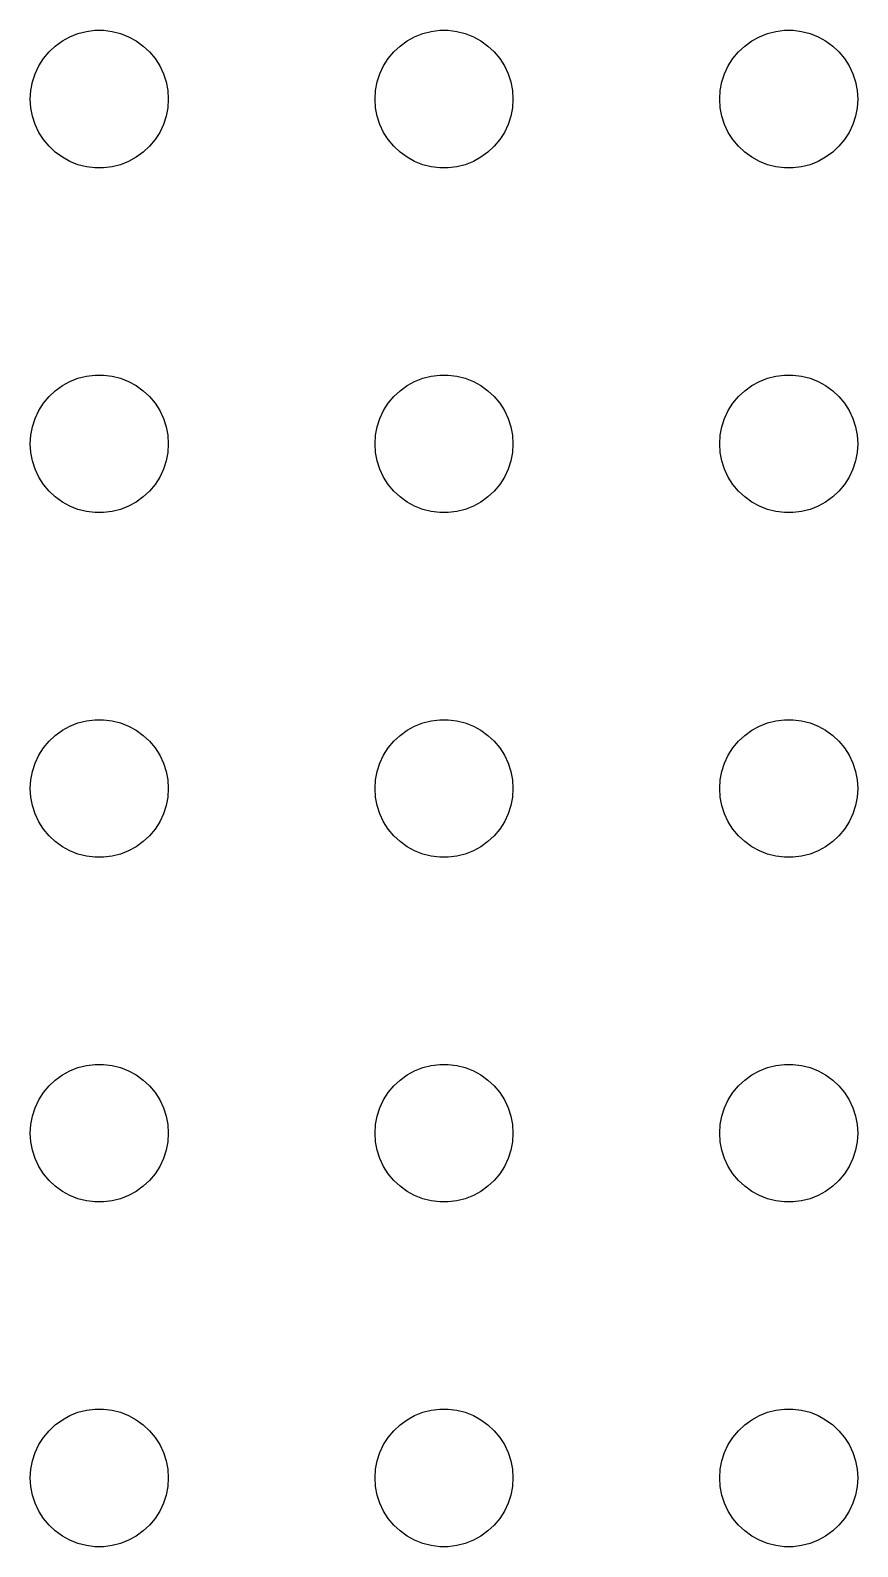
# Model space of a CAD drawing. Header units: metres. Extents: x -150 to 150, y -149 to 149.
# Drawn here: x -99 to -81, y 36 to 69 of the extents above; entities that cross this region are included whole.
import ezdxf

# ---------------------------------------------------------------- set-up
doc = ezdxf.new("R2010")
doc.units = ezdxf.units.M

msp = doc.modelspace()

# ---------------------------------------------------------------- linework, layer by layer
for p, q in [((-97.9635, 68.9266), (-97.7811, 68.9734)), ((-97.7811, 68.9734), (-97.5942, 68.997)), ((-97.5942, 68.997), (-97.4058, 68.997)), ((-97.4058, 68.997), (-97.2189, 68.9734)), ((-97.2189, 68.9734), (-97.0365, 68.9266)), ((-90.4635, 68.9266), (-90.2811, 68.9734)), ((-90.2811, 68.9734), (-90.0942, 68.997)), ((-90.0942, 68.997), (-89.9058, 68.997)), ((-89.9058, 68.997), (-89.7189, 68.9734)), ((-89.7189, 68.9734), (-89.5365, 68.9266)), ((-82.9635, 68.9266), (-82.7811, 68.9734)), ((-82.7811, 68.9734), (-82.5942, 68.997)), ((-82.5942, 68.997), (-82.4058, 68.997)), ((-82.4058, 68.997), (-82.2189, 68.9734)), ((-82.2189, 68.9734), (-82.0365, 68.9266)), ((-98.5934, 68.5268), (-98.4561, 68.6558)), ((-98.4561, 68.6558), (-98.3037, 68.7665)), ((-98.3037, 68.7665), (-98.1387, 68.8572)), ((-98.1387, 68.8572), (-97.9635, 68.9266)), ((-97.0365, 68.9266), (-96.8613, 68.8572)), ((-96.8613, 68.8572), (-96.6963, 68.7665)), ((-96.6963, 68.7665), (-96.5439, 68.6558)), ((-96.5439, 68.6558), (-96.4065, 68.5268)), ((-91.0934, 68.5268), (-90.9561, 68.6558)), ((-90.9561, 68.6558), (-90.8037, 68.7665)), ((-90.8037, 68.7665), (-90.6387, 68.8572)), ((-90.6387, 68.8572), (-90.4635, 68.9266)), ((-89.5365, 68.9266), (-89.3613, 68.8572)), ((-89.3613, 68.8572), (-89.1963, 68.7665)), ((-89.1963, 68.7665), (-89.0439, 68.6558)), ((-89.0439, 68.6558), (-88.9065, 68.5268)), ((-83.5934, 68.5268), (-83.4561, 68.6558)), ((-83.4561, 68.6558), (-83.3037, 68.7665)), ((-83.3037, 68.7665), (-83.1387, 68.8572)), ((-83.1387, 68.8572), (-82.9635, 68.9266)), ((-82.0365, 68.9266), (-81.8613, 68.8572)), ((-81.8613, 68.8572), (-81.6963, 68.7665)), ((-81.6963, 68.7665), (-81.5439, 68.6558)), ((-81.5439, 68.6558), (-81.4065, 68.5268)), ((-98.8145, 68.2226), (-98.7135, 68.3817)), ((-98.7135, 68.3817), (-98.5934, 68.5268)), ((-96.4065, 68.5268), (-96.2865, 68.3817)), ((-96.2865, 68.3817), (-96.1855, 68.2226)), ((-91.3145, 68.2226), (-91.2135, 68.3817)), ((-91.2135, 68.3817), (-91.0934, 68.5268)), ((-88.9065, 68.5268), (-88.7865, 68.3817)), ((-88.7865, 68.3817), (-88.6855, 68.2226)), ((-83.8145, 68.2226), (-83.7135, 68.3817)), ((-83.7135, 68.3817), (-83.5934, 68.5268)), ((-81.4065, 68.5268), (-81.2865, 68.3817)), ((-81.2865, 68.3817), (-81.1855, 68.2226)), ((-98.9529, 67.873), (-98.8947, 68.0522)), ((-98.8947, 68.0522), (-98.8145, 68.2226)), ((-96.1855, 68.2226), (-96.1053, 68.0522)), ((-96.1053, 68.0522), (-96.0471, 67.873)), ((-91.4529, 67.873), (-91.3947, 68.0522)), ((-91.3947, 68.0522), (-91.3145, 68.2226)), ((-88.6855, 68.2226), (-88.6053, 68.0522)), ((-88.6053, 68.0522), (-88.5471, 67.873)), ((-83.9529, 67.873), (-83.8947, 68.0522)), ((-83.8947, 68.0522), (-83.8145, 68.2226)), ((-81.1855, 68.2226), (-81.1053, 68.0522)), ((-81.1053, 68.0522), (-81.0471, 67.873)), ((-99, 67.5), (-98.9882, 67.688)), ((-98.9882, 67.688), (-98.9529, 67.873)), ((-96.0471, 67.873), (-96.0118, 67.688)), ((-96.0118, 67.688), (-96, 67.5)), ((-91.5, 67.5), (-91.4882, 67.688)), ((-91.4882, 67.688), (-91.4529, 67.873)), ((-88.5471, 67.873), (-88.5118, 67.688)), ((-88.5118, 67.688), (-88.5, 67.5)), ((-84, 67.5), (-83.9882, 67.688)), ((-83.9882, 67.688), (-83.9529, 67.873)), ((-81.0471, 67.873), (-81.0118, 67.688)), ((-81.0118, 67.688), (-81, 67.5)), ((-98.9882, 67.312), (-99, 67.5)), ((-98.9529, 67.127), (-98.9882, 67.312)), ((-96.0118, 67.312), (-96.0471, 67.127)), ((-96, 67.5), (-96.0118, 67.312)), ((-91.4882, 67.312), (-91.5, 67.5)), ((-91.4529, 67.127), (-91.4882, 67.312)), ((-88.5118, 67.312), (-88.5471, 67.127)), ((-88.5, 67.5), (-88.5118, 67.312)), ((-83.9882, 67.312), (-84, 67.5)), ((-83.9529, 67.127), (-83.9882, 67.312)), ((-81.0118, 67.312), (-81.0471, 67.127)), ((-81, 67.5), (-81.0118, 67.312)), ((-98.8947, 66.9478), (-98.9529, 67.127)), ((-96.0471, 67.127), (-96.1053, 66.9478)), ((-91.3947, 66.9478), (-91.4529, 67.127)), ((-88.5471, 67.127), (-88.6053, 66.9478)), ((-83.8947, 66.9478), (-83.9529, 67.127)), ((-81.0471, 67.127), (-81.1053, 66.9478)), ((-98.8145, 66.7774), (-98.8947, 66.9478)), ((-98.7135, 66.6183), (-98.8145, 66.7774)), ((-96.1855, 66.7774), (-96.2865, 66.6183)), ((-96.1053, 66.9478), (-96.1855, 66.7774)), ((-91.3145, 66.7774), (-91.3947, 66.9478)), ((-91.2135, 66.6183), (-91.3145, 66.7774)), ((-88.6855, 66.7774), (-88.7865, 66.6183)), ((-88.6053, 66.9478), (-88.6855, 66.7774)), ((-83.8145, 66.7774), (-83.8947, 66.9478)), ((-83.7135, 66.6183), (-83.8145, 66.7774)), ((-81.1855, 66.7774), (-81.2865, 66.6183)), ((-81.1053, 66.9478), (-81.1855, 66.7774)), ((-98.5934, 66.4732), (-98.7135, 66.6183)), ((-98.4561, 66.3442), (-98.5934, 66.4732)), ((-98.3037, 66.2335), (-98.4561, 66.3442)), ((-96.5439, 66.3442), (-96.6963, 66.2335)), ((-96.4065, 66.4732), (-96.5439, 66.3442)), ((-96.2865, 66.6183), (-96.4065, 66.4732)), ((-91.0934, 66.4732), (-91.2135, 66.6183)), ((-90.9561, 66.3442), (-91.0934, 66.4732)), ((-90.8037, 66.2335), (-90.9561, 66.3442)), ((-89.0439, 66.3442), (-89.1963, 66.2335)), ((-88.9065, 66.4732), (-89.0439, 66.3442)), ((-88.7865, 66.6183), (-88.9065, 66.4732)), ((-83.5934, 66.4732), (-83.7135, 66.6183)), ((-83.4561, 66.3442), (-83.5934, 66.4732)), ((-83.3037, 66.2335), (-83.4561, 66.3442)), ((-81.5439, 66.3442), (-81.6963, 66.2335)), ((-81.4065, 66.4732), (-81.5439, 66.3442)), ((-81.2865, 66.6183), (-81.4065, 66.4732)), ((-98.1387, 66.1428), (-98.3037, 66.2335)), ((-97.9635, 66.0734), (-98.1387, 66.1428)), ((-97.7811, 66.0266), (-97.9635, 66.0734)), ((-97.5942, 66.003), (-97.7811, 66.0266)), ((-97.4058, 66.003), (-97.5942, 66.003)), ((-97.2189, 66.0266), (-97.4058, 66.003)), ((-97.0365, 66.0734), (-97.2189, 66.0266)), ((-96.8613, 66.1428), (-97.0365, 66.0734)), ((-96.6963, 66.2335), (-96.8613, 66.1428)), ((-90.6387, 66.1428), (-90.8037, 66.2335)), ((-90.4635, 66.0734), (-90.6387, 66.1428)), ((-90.2811, 66.0266), (-90.4635, 66.0734)), ((-90.0942, 66.003), (-90.2811, 66.0266)), ((-89.9058, 66.003), (-90.0942, 66.003)), ((-89.7189, 66.0266), (-89.9058, 66.003)), ((-89.5365, 66.0734), (-89.7189, 66.0266)), ((-89.3613, 66.1428), (-89.5365, 66.0734)), ((-89.1963, 66.2335), (-89.3613, 66.1428)), ((-83.1387, 66.1428), (-83.3037, 66.2335)), ((-82.9635, 66.0734), (-83.1387, 66.1428)), ((-82.7811, 66.0266), (-82.9635, 66.0734)), ((-82.5942, 66.003), (-82.7811, 66.0266)), ((-82.4058, 66.003), (-82.5942, 66.003)), ((-82.2189, 66.0266), (-82.4058, 66.003)), ((-82.0365, 66.0734), (-82.2189, 66.0266)), ((-81.8613, 66.1428), (-82.0365, 66.0734)), ((-81.6963, 66.2335), (-81.8613, 66.1428)), ((-98.1387, 61.3572), (-97.9635, 61.4266)), ((-97.9635, 61.4266), (-97.7811, 61.4734)), ((-97.7811, 61.4734), (-97.5942, 61.497)), ((-97.5942, 61.497), (-97.4058, 61.497)), ((-97.4058, 61.497), (-97.2189, 61.4734)), ((-97.2189, 61.4734), (-97.0365, 61.4266)), ((-97.0365, 61.4266), (-96.8613, 61.3572)), ((-90.6387, 61.3572), (-90.4635, 61.4266)), ((-90.4635, 61.4266), (-90.2811, 61.4734)), ((-90.2811, 61.4734), (-90.0942, 61.497)), ((-90.0942, 61.497), (-89.9058, 61.497)), ((-89.9058, 61.497), (-89.7189, 61.4734)), ((-89.7189, 61.4734), (-89.5365, 61.4266)), ((-89.5365, 61.4266), (-89.3613, 61.3572)), ((-83.1387, 61.3572), (-82.9635, 61.4266)), ((-82.9635, 61.4266), (-82.7811, 61.4734)), ((-82.7811, 61.4734), (-82.5942, 61.497)), ((-82.5942, 61.497), (-82.4058, 61.497)), ((-82.4058, 61.497), (-82.2189, 61.4734)), ((-82.2189, 61.4734), (-82.0365, 61.4266)), ((-82.0365, 61.4266), (-81.8613, 61.3572)), ((-98.5934, 61.0268), (-98.4561, 61.1558)), ((-98.4561, 61.1558), (-98.3037, 61.2665)), ((-98.3037, 61.2665), (-98.1387, 61.3572)), ((-96.8613, 61.3572), (-96.6963, 61.2665)), ((-96.6963, 61.2665), (-96.5439, 61.1558)), ((-96.5439, 61.1558), (-96.4065, 61.0268)), ((-91.0934, 61.0268), (-90.9561, 61.1558)), ((-90.9561, 61.1558), (-90.8037, 61.2665)), ((-90.8037, 61.2665), (-90.6387, 61.3572)), ((-89.3613, 61.3572), (-89.1963, 61.2665)), ((-89.1963, 61.2665), (-89.0439, 61.1558)), ((-89.0439, 61.1558), (-88.9065, 61.0268)), ((-83.5934, 61.0268), (-83.4561, 61.1558)), ((-83.4561, 61.1558), (-83.3037, 61.2665)), ((-83.3037, 61.2665), (-83.1387, 61.3572)), ((-81.8613, 61.3572), (-81.6963, 61.2665)), ((-81.6963, 61.2665), (-81.5439, 61.1558)), ((-81.5439, 61.1558), (-81.4065, 61.0268)), ((-98.8947, 60.5522), (-98.8145, 60.7226)), ((-98.8145, 60.7226), (-98.7135, 60.8817)), ((-98.7135, 60.8817), (-98.5934, 61.0268)), ((-96.4065, 61.0268), (-96.2865, 60.8817)), ((-96.2865, 60.8817), (-96.1855, 60.7226)), ((-96.1855, 60.7226), (-96.1053, 60.5522)), ((-91.3947, 60.5522), (-91.3145, 60.7226)), ((-91.3145, 60.7226), (-91.2135, 60.8817)), ((-91.2135, 60.8817), (-91.0934, 61.0268)), ((-88.9065, 61.0268), (-88.7865, 60.8817)), ((-88.7865, 60.8817), (-88.6855, 60.7226)), ((-88.6855, 60.7226), (-88.6053, 60.5522)), ((-83.8947, 60.5522), (-83.8145, 60.7226)), ((-83.8145, 60.7226), (-83.7135, 60.8817)), ((-83.7135, 60.8817), (-83.5934, 61.0268)), ((-81.4065, 61.0268), (-81.2865, 60.8817)), ((-81.2865, 60.8817), (-81.1855, 60.7226)), ((-81.1855, 60.7226), (-81.1053, 60.5522)), ((-98.9529, 60.373), (-98.8947, 60.5522)), ((-96.1053, 60.5522), (-96.0471, 60.373)), ((-91.4529, 60.373), (-91.3947, 60.5522)), ((-88.6053, 60.5522), (-88.5471, 60.373)), ((-83.9529, 60.373), (-83.8947, 60.5522)), ((-81.1053, 60.5522), (-81.0471, 60.373)), ((-99, 60), (-98.9882, 60.188)), ((-98.9882, 60.188), (-98.9529, 60.373)), ((-96.0471, 60.373), (-96.0118, 60.188)), ((-96.0118, 60.188), (-96, 60)), ((-91.5, 60), (-91.4882, 60.188)), ((-91.4882, 60.188), (-91.4529, 60.373)), ((-88.5471, 60.373), (-88.5118, 60.188)), ((-88.5118, 60.188), (-88.5, 60)), ((-84, 60), (-83.9882, 60.188)), ((-83.9882, 60.188), (-83.9529, 60.373)), ((-81.0471, 60.373), (-81.0118, 60.188)), ((-81.0118, 60.188), (-81, 60)), ((-98.9882, 59.812), (-99, 60)), ((-98.9529, 59.627), (-98.9882, 59.812)), ((-96.0118, 59.812), (-96.0471, 59.627)), ((-96, 60), (-96.0118, 59.812)), ((-91.4882, 59.812), (-91.5, 60)), ((-91.4529, 59.627), (-91.4882, 59.812)), ((-88.5118, 59.812), (-88.5471, 59.627)), ((-88.5, 60), (-88.5118, 59.812)), ((-83.9882, 59.812), (-84, 60)), ((-83.9529, 59.627), (-83.9882, 59.812)), ((-81.0118, 59.812), (-81.0471, 59.627)), ((-81, 60), (-81.0118, 59.812)), ((-98.8947, 59.4478), (-98.9529, 59.627)), ((-98.8145, 59.2774), (-98.8947, 59.4478)), ((-96.1053, 59.4478), (-96.1855, 59.2774)), ((-96.0471, 59.627), (-96.1053, 59.4478)), ((-91.3947, 59.4478), (-91.4529, 59.627)), ((-91.3145, 59.2774), (-91.3947, 59.4478)), ((-88.6053, 59.4478), (-88.6855, 59.2774)), ((-88.5471, 59.627), (-88.6053, 59.4478)), ((-83.8947, 59.4478), (-83.9529, 59.627)), ((-83.8145, 59.2774), (-83.8947, 59.4478)), ((-81.1053, 59.4478), (-81.1855, 59.2774)), ((-81.0471, 59.627), (-81.1053, 59.4478)), ((-98.7135, 59.1183), (-98.8145, 59.2774)), ((-98.5934, 58.9732), (-98.7135, 59.1183)), ((-96.2865, 59.1183), (-96.4065, 58.9732)), ((-96.1855, 59.2774), (-96.2865, 59.1183)), ((-91.2135, 59.1183), (-91.3145, 59.2774)), ((-91.0934, 58.9732), (-91.2135, 59.1183)), ((-88.7865, 59.1183), (-88.9065, 58.9732)), ((-88.6855, 59.2774), (-88.7865, 59.1183)), ((-83.7135, 59.1183), (-83.8145, 59.2774)), ((-83.5934, 58.9732), (-83.7135, 59.1183)), ((-81.2865, 59.1183), (-81.4065, 58.9732)), ((-81.1855, 59.2774), (-81.2865, 59.1183)), ((-98.4561, 58.8442), (-98.5934, 58.9732)), ((-98.3037, 58.7335), (-98.4561, 58.8442)), ((-98.1387, 58.6428), (-98.3037, 58.7335)), ((-96.6963, 58.7335), (-96.8613, 58.6428)), ((-96.5439, 58.8442), (-96.6963, 58.7335)), ((-96.4065, 58.9732), (-96.5439, 58.8442)), ((-90.9561, 58.8442), (-91.0934, 58.9732)), ((-90.8037, 58.7335), (-90.9561, 58.8442)), ((-90.6387, 58.6428), (-90.8037, 58.7335)), ((-89.1963, 58.7335), (-89.3613, 58.6428)), ((-89.0439, 58.8442), (-89.1963, 58.7335)), ((-88.9065, 58.9732), (-89.0439, 58.8442)), ((-83.4561, 58.8442), (-83.5934, 58.9732)), ((-83.3037, 58.7335), (-83.4561, 58.8442)), ((-83.1387, 58.6428), (-83.3037, 58.7335)), ((-81.6963, 58.7335), (-81.8613, 58.6428)), ((-81.5439, 58.8442), (-81.6963, 58.7335)), ((-81.4065, 58.9732), (-81.5439, 58.8442)), ((-97.9635, 58.5734), (-98.1387, 58.6428)), ((-97.7811, 58.5266), (-97.9635, 58.5734)), ((-97.5942, 58.503), (-97.7811, 58.5266)), ((-97.4058, 58.503), (-97.5942, 58.503)), ((-97.2189, 58.5266), (-97.4058, 58.503)), ((-97.0365, 58.5734), (-97.2189, 58.5266)), ((-96.8613, 58.6428), (-97.0365, 58.5734)), ((-90.4635, 58.5734), (-90.6387, 58.6428)), ((-90.2811, 58.5266), (-90.4635, 58.5734)), ((-90.0942, 58.503), (-90.2811, 58.5266)), ((-89.9058, 58.503), (-90.0942, 58.503)), ((-89.7189, 58.5266), (-89.9058, 58.503)), ((-89.5365, 58.5734), (-89.7189, 58.5266)), ((-89.3613, 58.6428), (-89.5365, 58.5734)), ((-82.9635, 58.5734), (-83.1387, 58.6428)), ((-82.7811, 58.5266), (-82.9635, 58.5734)), ((-82.5942, 58.503), (-82.7811, 58.5266)), ((-82.4058, 58.503), (-82.5942, 58.503)), ((-82.2189, 58.5266), (-82.4058, 58.503)), ((-82.0365, 58.5734), (-82.2189, 58.5266)), ((-81.8613, 58.6428), (-82.0365, 58.5734)), ((-98.3037, 53.7665), (-98.1387, 53.8572)), ((-98.1387, 53.8572), (-97.9635, 53.9266)), ((-97.9635, 53.9266), (-97.7811, 53.9734)), ((-97.7811, 53.9734), (-97.5942, 53.997)), ((-97.5942, 53.997), (-97.4058, 53.997)), ((-97.4058, 53.997), (-97.2189, 53.9734)), ((-97.2189, 53.9734), (-97.0365, 53.9266)), ((-97.0365, 53.9266), (-96.8613, 53.8572)), ((-96.8613, 53.8572), (-96.6963, 53.7665)), ((-90.8037, 53.7665), (-90.6387, 53.8572)), ((-90.6387, 53.8572), (-90.4635, 53.9266)), ((-90.4635, 53.9266), (-90.2811, 53.9734)), ((-90.2811, 53.9734), (-90.0942, 53.997)), ((-90.0942, 53.997), (-89.9058, 53.997)), ((-89.9058, 53.997), (-89.7189, 53.9734)), ((-89.7189, 53.9734), (-89.5365, 53.9266)), ((-89.5365, 53.9266), (-89.3613, 53.8572)), ((-89.3613, 53.8572), (-89.1963, 53.7665)), ((-83.3037, 53.7665), (-83.1387, 53.8572)), ((-83.1387, 53.8572), (-82.9635, 53.9266)), ((-82.9635, 53.9266), (-82.7811, 53.9734)), ((-82.7811, 53.9734), (-82.5942, 53.997)), ((-82.5942, 53.997), (-82.4058, 53.997)), ((-82.4058, 53.997), (-82.2189, 53.9734)), ((-82.2189, 53.9734), (-82.0365, 53.9266)), ((-82.0365, 53.9266), (-81.8613, 53.8572)), ((-81.8613, 53.8572), (-81.6963, 53.7665)), ((-98.7135, 53.3817), (-98.5934, 53.5268)), ((-98.5934, 53.5268), (-98.4561, 53.6558)), ((-98.4561, 53.6558), (-98.3037, 53.7665)), ((-96.6963, 53.7665), (-96.5439, 53.6558)), ((-96.5439, 53.6558), (-96.4065, 53.5268)), ((-96.4065, 53.5268), (-96.2865, 53.3817)), ((-91.2135, 53.3817), (-91.0934, 53.5268)), ((-91.0934, 53.5268), (-90.9561, 53.6558)), ((-90.9561, 53.6558), (-90.8037, 53.7665)), ((-89.1963, 53.7665), (-89.0439, 53.6558)), ((-89.0439, 53.6558), (-88.9065, 53.5268)), ((-88.9065, 53.5268), (-88.7865, 53.3817)), ((-83.7135, 53.3817), (-83.5934, 53.5268)), ((-83.5934, 53.5268), (-83.4561, 53.6558)), ((-83.4561, 53.6558), (-83.3037, 53.7665)), ((-81.6963, 53.7665), (-81.5439, 53.6558)), ((-81.5439, 53.6558), (-81.4065, 53.5268)), ((-81.4065, 53.5268), (-81.2865, 53.3817)), ((-98.8947, 53.0522), (-98.8145, 53.2226)), ((-98.8145, 53.2226), (-98.7135, 53.3817)), ((-96.2865, 53.3817), (-96.1855, 53.2226)), ((-96.1855, 53.2226), (-96.1053, 53.0522)), ((-91.3947, 53.0522), (-91.3145, 53.2226)), ((-91.3145, 53.2226), (-91.2135, 53.3817)), ((-88.7865, 53.3817), (-88.6855, 53.2226)), ((-88.6855, 53.2226), (-88.6053, 53.0522)), ((-83.8947, 53.0522), (-83.8145, 53.2226)), ((-83.8145, 53.2226), (-83.7135, 53.3817)), ((-81.2865, 53.3817), (-81.1855, 53.2226)), ((-81.1855, 53.2226), (-81.1053, 53.0522)), ((-98.9882, 52.688), (-98.9529, 52.873)), ((-98.9529, 52.873), (-98.8947, 53.0522)), ((-96.1053, 53.0522), (-96.0471, 52.873)), ((-96.0471, 52.873), (-96.0118, 52.688)), ((-91.4882, 52.688), (-91.4529, 52.873)), ((-91.4529, 52.873), (-91.3947, 53.0522)), ((-88.6053, 53.0522), (-88.5471, 52.873)), ((-88.5471, 52.873), (-88.5118, 52.688)), ((-83.9882, 52.688), (-83.9529, 52.873)), ((-83.9529, 52.873), (-83.8947, 53.0522)), ((-81.1053, 53.0522), (-81.0471, 52.873)), ((-81.0471, 52.873), (-81.0118, 52.688)), ((-99, 52.5), (-98.9882, 52.688)), ((-98.9882, 52.312), (-99, 52.5)), ((-96.0118, 52.688), (-96, 52.5)), ((-96, 52.5), (-96.0118, 52.312)), ((-91.5, 52.5), (-91.4882, 52.688)), ((-91.4882, 52.312), (-91.5, 52.5)), ((-88.5118, 52.688), (-88.5, 52.5)), ((-88.5, 52.5), (-88.5118, 52.312)), ((-84, 52.5), (-83.9882, 52.688)), ((-83.9882, 52.312), (-84, 52.5)), ((-81.0118, 52.688), (-81, 52.5)), ((-81, 52.5), (-81.0118, 52.312)), ((-98.9529, 52.127), (-98.9882, 52.312)), ((-96.0118, 52.312), (-96.0471, 52.127)), ((-91.4529, 52.127), (-91.4882, 52.312)), ((-88.5118, 52.312), (-88.5471, 52.127)), ((-83.9529, 52.127), (-83.9882, 52.312)), ((-81.0118, 52.312), (-81.0471, 52.127)), ((-98.8947, 51.9478), (-98.9529, 52.127)), ((-98.8145, 51.7774), (-98.8947, 51.9478)), ((-96.1053, 51.9478), (-96.1855, 51.7774)), ((-96.0471, 52.127), (-96.1053, 51.9478)), ((-91.3947, 51.9478), (-91.4529, 52.127)), ((-91.3145, 51.7774), (-91.3947, 51.9478)), ((-88.6053, 51.9478), (-88.6855, 51.7774)), ((-88.5471, 52.127), (-88.6053, 51.9478)), ((-83.8947, 51.9478), (-83.9529, 52.127)), ((-83.8145, 51.7774), (-83.8947, 51.9478)), ((-81.1053, 51.9478), (-81.1855, 51.7774)), ((-81.0471, 52.127), (-81.1053, 51.9478)), ((-98.7135, 51.6183), (-98.8145, 51.7774)), ((-98.5934, 51.4732), (-98.7135, 51.6183)), ((-98.4561, 51.3442), (-98.5934, 51.4732)), ((-96.4065, 51.4732), (-96.5439, 51.3442)), ((-96.2865, 51.6183), (-96.4065, 51.4732)), ((-96.1855, 51.7774), (-96.2865, 51.6183)), ((-91.2135, 51.6183), (-91.3145, 51.7774)), ((-91.0934, 51.4732), (-91.2135, 51.6183)), ((-90.9561, 51.3442), (-91.0934, 51.4732)), ((-88.9065, 51.4732), (-89.0439, 51.3442)), ((-88.7865, 51.6183), (-88.9065, 51.4732)), ((-88.6855, 51.7774), (-88.7865, 51.6183)), ((-83.7135, 51.6183), (-83.8145, 51.7774)), ((-83.5934, 51.4732), (-83.7135, 51.6183)), ((-83.4561, 51.3442), (-83.5934, 51.4732)), ((-81.4065, 51.4732), (-81.5439, 51.3442)), ((-81.2865, 51.6183), (-81.4065, 51.4732)), ((-81.1855, 51.7774), (-81.2865, 51.6183)), ((-98.3037, 51.2335), (-98.4561, 51.3442)), ((-98.1387, 51.1428), (-98.3037, 51.2335)), ((-97.9635, 51.0734), (-98.1387, 51.1428)), ((-96.8613, 51.1428), (-97.0365, 51.0734)), ((-96.6963, 51.2335), (-96.8613, 51.1428)), ((-96.5439, 51.3442), (-96.6963, 51.2335)), ((-90.8037, 51.2335), (-90.9561, 51.3442)), ((-90.6387, 51.1428), (-90.8037, 51.2335)), ((-90.4635, 51.0734), (-90.6387, 51.1428)), ((-89.3613, 51.1428), (-89.5365, 51.0734)), ((-89.1963, 51.2335), (-89.3613, 51.1428)), ((-89.0439, 51.3442), (-89.1963, 51.2335)), ((-83.3037, 51.2335), (-83.4561, 51.3442)), ((-83.1387, 51.1428), (-83.3037, 51.2335)), ((-82.9635, 51.0734), (-83.1387, 51.1428)), ((-81.8613, 51.1428), (-82.0365, 51.0734)), ((-81.6963, 51.2335), (-81.8613, 51.1428)), ((-81.5439, 51.3442), (-81.6963, 51.2335)), ((-97.7811, 51.0266), (-97.9635, 51.0734)), ((-97.5942, 51.003), (-97.7811, 51.0266)), ((-97.4058, 51.003), (-97.5942, 51.003)), ((-97.2189, 51.0266), (-97.4058, 51.003)), ((-97.0365, 51.0734), (-97.2189, 51.0266)), ((-90.2811, 51.0266), (-90.4635, 51.0734)), ((-90.0942, 51.003), (-90.2811, 51.0266)), ((-89.9058, 51.003), (-90.0942, 51.003)), ((-89.7189, 51.0266), (-89.9058, 51.003)), ((-89.5365, 51.0734), (-89.7189, 51.0266)), ((-82.7811, 51.0266), (-82.9635, 51.0734)), ((-82.5942, 51.003), (-82.7811, 51.0266)), ((-82.4058, 51.003), (-82.5942, 51.003)), ((-82.2189, 51.0266), (-82.4058, 51.003)), ((-82.0365, 51.0734), (-82.2189, 51.0266)), ((-98.4561, 46.1558), (-98.3037, 46.2665)), ((-98.3037, 46.2665), (-98.1387, 46.3572)), ((-98.1387, 46.3572), (-97.9635, 46.4266)), ((-97.9635, 46.4266), (-97.7811, 46.4734)), ((-97.7811, 46.4734), (-97.5942, 46.497)), ((-97.5942, 46.497), (-97.4058, 46.497)), ((-97.4058, 46.497), (-97.2189, 46.4734)), ((-97.2189, 46.4734), (-97.0365, 46.4266)), ((-97.0365, 46.4266), (-96.8613, 46.3572)), ((-96.8613, 46.3572), (-96.6963, 46.2665)), ((-96.6963, 46.2665), (-96.5439, 46.1558)), ((-90.9561, 46.1558), (-90.8037, 46.2665)), ((-90.8037, 46.2665), (-90.6387, 46.3572)), ((-90.6387, 46.3572), (-90.4635, 46.4266)), ((-90.4635, 46.4266), (-90.2811, 46.4734)), ((-90.2811, 46.4734), (-90.0942, 46.497)), ((-90.0942, 46.497), (-89.9058, 46.497)), ((-89.9058, 46.497), (-89.7189, 46.4734)), ((-89.7189, 46.4734), (-89.5365, 46.4266)), ((-89.5365, 46.4266), (-89.3613, 46.3572)), ((-89.3613, 46.3572), (-89.1963, 46.2665)), ((-89.1963, 46.2665), (-89.0439, 46.1558)), ((-83.4561, 46.1558), (-83.3037, 46.2665)), ((-83.3037, 46.2665), (-83.1387, 46.3572)), ((-83.1387, 46.3572), (-82.9635, 46.4266)), ((-82.9635, 46.4266), (-82.7811, 46.4734)), ((-82.7811, 46.4734), (-82.5942, 46.497)), ((-82.5942, 46.497), (-82.4058, 46.497)), ((-82.4058, 46.497), (-82.2189, 46.4734)), ((-82.2189, 46.4734), (-82.0365, 46.4266)), ((-82.0365, 46.4266), (-81.8613, 46.3572)), ((-81.8613, 46.3572), (-81.6963, 46.2665)), ((-81.6963, 46.2665), (-81.5439, 46.1558)), ((-98.8145, 45.7226), (-98.7135, 45.8817)), ((-98.7135, 45.8817), (-98.5934, 46.0268)), ((-98.5934, 46.0268), (-98.4561, 46.1558)), ((-96.5439, 46.1558), (-96.4065, 46.0268)), ((-96.4065, 46.0268), (-96.2865, 45.8817)), ((-96.2865, 45.8817), (-96.1855, 45.7226)), ((-91.3145, 45.7226), (-91.2135, 45.8817)), ((-91.2135, 45.8817), (-91.0934, 46.0268)), ((-91.0934, 46.0268), (-90.9561, 46.1558)), ((-89.0439, 46.1558), (-88.9065, 46.0268)), ((-88.9065, 46.0268), (-88.7865, 45.8817)), ((-88.7865, 45.8817), (-88.6855, 45.7226)), ((-83.8145, 45.7226), (-83.7135, 45.8817)), ((-83.7135, 45.8817), (-83.5934, 46.0268)), ((-83.5934, 46.0268), (-83.4561, 46.1558)), ((-81.5439, 46.1558), (-81.4065, 46.0268)), ((-81.4065, 46.0268), (-81.2865, 45.8817)), ((-81.2865, 45.8817), (-81.1855, 45.7226)), ((-98.9529, 45.373), (-98.8947, 45.5522)), ((-98.8947, 45.5522), (-98.8145, 45.7226)), ((-96.1855, 45.7226), (-96.1053, 45.5522)), ((-96.1053, 45.5522), (-96.0471, 45.373)), ((-91.4529, 45.373), (-91.3947, 45.5522)), ((-91.3947, 45.5522), (-91.3145, 45.7226)), ((-88.6855, 45.7226), (-88.6053, 45.5522)), ((-88.6053, 45.5522), (-88.5471, 45.373)), ((-83.9529, 45.373), (-83.8947, 45.5522)), ((-83.8947, 45.5522), (-83.8145, 45.7226)), ((-81.1855, 45.7226), (-81.1053, 45.5522)), ((-81.1053, 45.5522), (-81.0471, 45.373)), ((-98.9882, 45.188), (-98.9529, 45.373)), ((-96.0471, 45.373), (-96.0118, 45.188)), ((-91.4882, 45.188), (-91.4529, 45.373)), ((-88.5471, 45.373), (-88.5118, 45.188)), ((-83.9882, 45.188), (-83.9529, 45.373)), ((-81.0471, 45.373), (-81.0118, 45.188)), ((-99, 45), (-98.9882, 45.188)), ((-98.9882, 44.812), (-99, 45)), ((-96.0118, 45.188), (-96, 45)), ((-96, 45), (-96.0118, 44.812)), ((-91.5, 45), (-91.4882, 45.188)), ((-91.4882, 44.812), (-91.5, 45)), ((-88.5118, 45.188), (-88.5, 45)), ((-88.5, 45), (-88.5118, 44.812)), ((-84, 45), (-83.9882, 45.188)), ((-83.9882, 44.812), (-84, 45)), ((-81.0118, 45.188), (-81, 45)), ((-81, 45), (-81.0118, 44.812)), ((-98.9529, 44.627), (-98.9882, 44.812)), ((-98.8947, 44.4478), (-98.9529, 44.627)), ((-96.0471, 44.627), (-96.1053, 44.4478)), ((-96.0118, 44.812), (-96.0471, 44.627)), ((-91.4529, 44.627), (-91.4882, 44.812)), ((-91.3947, 44.4478), (-91.4529, 44.627)), ((-88.5471, 44.627), (-88.6053, 44.4478)), ((-88.5118, 44.812), (-88.5471, 44.627)), ((-83.9529, 44.627), (-83.9882, 44.812)), ((-83.8947, 44.4478), (-83.9529, 44.627)), ((-81.0471, 44.627), (-81.1053, 44.4478)), ((-81.0118, 44.812), (-81.0471, 44.627)), ((-98.8145, 44.2774), (-98.8947, 44.4478)), ((-98.7135, 44.1183), (-98.8145, 44.2774)), ((-96.1855, 44.2774), (-96.2865, 44.1183)), ((-96.1053, 44.4478), (-96.1855, 44.2774)), ((-91.3145, 44.2774), (-91.3947, 44.4478)), ((-91.2135, 44.1183), (-91.3145, 44.2774)), ((-88.6855, 44.2774), (-88.7865, 44.1183)), ((-88.6053, 44.4478), (-88.6855, 44.2774)), ((-83.8145, 44.2774), (-83.8947, 44.4478)), ((-83.7135, 44.1183), (-83.8145, 44.2774)), ((-81.1855, 44.2774), (-81.2865, 44.1183)), ((-81.1053, 44.4478), (-81.1855, 44.2774)), ((-98.5934, 43.9732), (-98.7135, 44.1183)), ((-98.4561, 43.8442), (-98.5934, 43.9732)), ((-96.4065, 43.9732), (-96.5439, 43.8442)), ((-96.2865, 44.1183), (-96.4065, 43.9732)), ((-91.0934, 43.9732), (-91.2135, 44.1183)), ((-90.9561, 43.8442), (-91.0934, 43.9732)), ((-88.9065, 43.9732), (-89.0439, 43.8442)), ((-88.7865, 44.1183), (-88.9065, 43.9732)), ((-83.5934, 43.9732), (-83.7135, 44.1183)), ((-83.4561, 43.8442), (-83.5934, 43.9732)), ((-81.4065, 43.9732), (-81.5439, 43.8442)), ((-81.2865, 44.1183), (-81.4065, 43.9732)), ((-98.3037, 43.7335), (-98.4561, 43.8442)), ((-98.1387, 43.6428), (-98.3037, 43.7335)), ((-97.9635, 43.5734), (-98.1387, 43.6428)), ((-97.7811, 43.5266), (-97.9635, 43.5734)), ((-97.0365, 43.5734), (-97.2189, 43.5266)), ((-96.8613, 43.6428), (-97.0365, 43.5734)), ((-96.6963, 43.7335), (-96.8613, 43.6428)), ((-96.5439, 43.8442), (-96.6963, 43.7335)), ((-90.8037, 43.7335), (-90.9561, 43.8442)), ((-90.6387, 43.6428), (-90.8037, 43.7335)), ((-90.4635, 43.5734), (-90.6387, 43.6428)), ((-90.2811, 43.5266), (-90.4635, 43.5734)), ((-89.5365, 43.5734), (-89.7189, 43.5266)), ((-89.3613, 43.6428), (-89.5365, 43.5734)), ((-89.1963, 43.7335), (-89.3613, 43.6428)), ((-89.0439, 43.8442), (-89.1963, 43.7335)), ((-83.3037, 43.7335), (-83.4561, 43.8442)), ((-83.1387, 43.6428), (-83.3037, 43.7335)), ((-82.9635, 43.5734), (-83.1387, 43.6428)), ((-82.7811, 43.5266), (-82.9635, 43.5734)), ((-82.0365, 43.5734), (-82.2189, 43.5266)), ((-81.8613, 43.6428), (-82.0365, 43.5734)), ((-81.6963, 43.7335), (-81.8613, 43.6428)), ((-81.5439, 43.8442), (-81.6963, 43.7335)), ((-97.5942, 43.503), (-97.7811, 43.5266)), ((-97.4058, 43.503), (-97.5942, 43.503)), ((-97.2189, 43.5266), (-97.4058, 43.503)), ((-90.0942, 43.503), (-90.2811, 43.5266)), ((-89.9058, 43.503), (-90.0942, 43.503)), ((-89.7189, 43.5266), (-89.9058, 43.503)), ((-82.5942, 43.503), (-82.7811, 43.5266)), ((-82.4058, 43.503), (-82.5942, 43.503)), ((-82.2189, 43.5266), (-82.4058, 43.503)), ((-97.9635, 38.9266), (-97.7811, 38.9734)), ((-97.7811, 38.9734), (-97.5942, 38.997)), ((-97.5942, 38.997), (-97.4058, 38.997)), ((-97.4058, 38.997), (-97.2189, 38.9734)), ((-97.2189, 38.9734), (-97.0365, 38.9266)), ((-90.4635, 38.9266), (-90.2811, 38.9734)), ((-90.2811, 38.9734), (-90.0942, 38.997)), ((-90.0942, 38.997), (-89.9058, 38.997)), ((-89.9058, 38.997), (-89.7189, 38.9734)), ((-89.7189, 38.9734), (-89.5365, 38.9266)), ((-82.9635, 38.9266), (-82.7811, 38.9734)), ((-82.7811, 38.9734), (-82.5942, 38.997)), ((-82.5942, 38.997), (-82.4058, 38.997)), ((-82.4058, 38.997), (-82.2189, 38.9734)), ((-82.2189, 38.9734), (-82.0365, 38.9266)), ((-98.5934, 38.5268), (-98.4561, 38.6558)), ((-98.4561, 38.6558), (-98.3037, 38.7665)), ((-98.3037, 38.7665), (-98.1387, 38.8572)), ((-98.1387, 38.8572), (-97.9635, 38.9266)), ((-97.0365, 38.9266), (-96.8613, 38.8572)), ((-96.8613, 38.8572), (-96.6963, 38.7665)), ((-96.6963, 38.7665), (-96.5439, 38.6558)), ((-96.5439, 38.6558), (-96.4065, 38.5268)), ((-91.0934, 38.5268), (-90.9561, 38.6558)), ((-90.9561, 38.6558), (-90.8037, 38.7665)), ((-90.8037, 38.7665), (-90.6387, 38.8572)), ((-90.6387, 38.8572), (-90.4635, 38.9266)), ((-89.5365, 38.9266), (-89.3613, 38.8572)), ((-89.3613, 38.8572), (-89.1963, 38.7665)), ((-89.1963, 38.7665), (-89.0439, 38.6558)), ((-89.0439, 38.6558), (-88.9065, 38.5268)), ((-83.5934, 38.5268), (-83.4561, 38.6558)), ((-83.4561, 38.6558), (-83.3037, 38.7665)), ((-83.3037, 38.7665), (-83.1387, 38.8572)), ((-83.1387, 38.8572), (-82.9635, 38.9266)), ((-82.0365, 38.9266), (-81.8613, 38.8572)), ((-81.8613, 38.8572), (-81.6963, 38.7665)), ((-81.6963, 38.7665), (-81.5439, 38.6558)), ((-81.5439, 38.6558), (-81.4065, 38.5268)), ((-98.8145, 38.2226), (-98.7135, 38.3817)), ((-98.7135, 38.3817), (-98.5934, 38.5268)), ((-96.4065, 38.5268), (-96.2865, 38.3817)), ((-96.2865, 38.3817), (-96.1855, 38.2226)), ((-91.3145, 38.2226), (-91.2135, 38.3817)), ((-91.2135, 38.3817), (-91.0934, 38.5268)), ((-88.9065, 38.5268), (-88.7865, 38.3817)), ((-88.7865, 38.3817), (-88.6855, 38.2226)), ((-83.8145, 38.2226), (-83.7135, 38.3817)), ((-83.7135, 38.3817), (-83.5934, 38.5268)), ((-81.4065, 38.5268), (-81.2865, 38.3817)), ((-81.2865, 38.3817), (-81.1855, 38.2226)), ((-98.9529, 37.873), (-98.8947, 38.0522)), ((-98.8947, 38.0522), (-98.8145, 38.2226)), ((-96.1855, 38.2226), (-96.1053, 38.0522)), ((-96.1053, 38.0522), (-96.0471, 37.873)), ((-91.4529, 37.873), (-91.3947, 38.0522)), ((-91.3947, 38.0522), (-91.3145, 38.2226)), ((-88.6855, 38.2226), (-88.6053, 38.0522)), ((-88.6053, 38.0522), (-88.5471, 37.873)), ((-83.9529, 37.873), (-83.8947, 38.0522)), ((-83.8947, 38.0522), (-83.8145, 38.2226)), ((-81.1855, 38.2226), (-81.1053, 38.0522)), ((-81.1053, 38.0522), (-81.0471, 37.873)), ((-99, 37.5), (-98.9882, 37.688)), ((-98.9882, 37.688), (-98.9529, 37.873)), ((-96.0471, 37.873), (-96.0118, 37.688)), ((-96.0118, 37.688), (-96, 37.5)), ((-91.5, 37.5), (-91.4882, 37.688)), ((-91.4882, 37.688), (-91.4529, 37.873)), ((-88.5471, 37.873), (-88.5118, 37.688)), ((-88.5118, 37.688), (-88.5, 37.5)), ((-84, 37.5), (-83.9882, 37.688)), ((-83.9882, 37.688), (-83.9529, 37.873)), ((-81.0471, 37.873), (-81.0118, 37.688)), ((-81.0118, 37.688), (-81, 37.5)), ((-98.9882, 37.312), (-99, 37.5)), ((-98.9529, 37.127), (-98.9882, 37.312)), ((-96.0118, 37.312), (-96.0471, 37.127)), ((-96, 37.5), (-96.0118, 37.312)), ((-91.4882, 37.312), (-91.5, 37.5)), ((-91.4529, 37.127), (-91.4882, 37.312)), ((-88.5118, 37.312), (-88.5471, 37.127)), ((-88.5, 37.5), (-88.5118, 37.312)), ((-83.9882, 37.312), (-84, 37.5)), ((-83.9529, 37.127), (-83.9882, 37.312)), ((-81.0118, 37.312), (-81.0471, 37.127)), ((-81, 37.5), (-81.0118, 37.312)), ((-98.8947, 36.9478), (-98.9529, 37.127)), ((-96.0471, 37.127), (-96.1053, 36.9478)), ((-91.3947, 36.9478), (-91.4529, 37.127)), ((-88.5471, 37.127), (-88.6053, 36.9478)), ((-83.8947, 36.9478), (-83.9529, 37.127)), ((-81.0471, 37.127), (-81.1053, 36.9478)), ((-98.8145, 36.7774), (-98.8947, 36.9478)), ((-98.7135, 36.6183), (-98.8145, 36.7774)), ((-96.1855, 36.7774), (-96.2865, 36.6183)), ((-96.1053, 36.9478), (-96.1855, 36.7774)), ((-91.3145, 36.7774), (-91.3947, 36.9478)), ((-91.2135, 36.6183), (-91.3145, 36.7774)), ((-88.6855, 36.7774), (-88.7865, 36.6183)), ((-88.6053, 36.9478), (-88.6855, 36.7774)), ((-83.8145, 36.7774), (-83.8947, 36.9478)), ((-83.7135, 36.6183), (-83.8145, 36.7774)), ((-81.1855, 36.7774), (-81.2865, 36.6183)), ((-81.1053, 36.9478), (-81.1855, 36.7774)), ((-98.5934, 36.4732), (-98.7135, 36.6183)), ((-98.4561, 36.3442), (-98.5934, 36.4732)), ((-98.3037, 36.2335), (-98.4561, 36.3442)), ((-96.5439, 36.3442), (-96.6963, 36.2335)), ((-96.4065, 36.4732), (-96.5439, 36.3442)), ((-96.2865, 36.6183), (-96.4065, 36.4732)), ((-91.0934, 36.4732), (-91.2135, 36.6183)), ((-90.9561, 36.3442), (-91.0934, 36.4732)), ((-90.8037, 36.2335), (-90.9561, 36.3442)), ((-89.0439, 36.3442), (-89.1963, 36.2335)), ((-88.9065, 36.4732), (-89.0439, 36.3442)), ((-88.7865, 36.6183), (-88.9065, 36.4732)), ((-83.5934, 36.4732), (-83.7135, 36.6183)), ((-83.4561, 36.3442), (-83.5934, 36.4732)), ((-83.3037, 36.2335), (-83.4561, 36.3442)), ((-81.5439, 36.3442), (-81.6963, 36.2335)), ((-81.4065, 36.4732), (-81.5439, 36.3442)), ((-81.2865, 36.6183), (-81.4065, 36.4732)), ((-98.1387, 36.1428), (-98.3037, 36.2335)), ((-97.9635, 36.0734), (-98.1387, 36.1428)), ((-97.7811, 36.0266), (-97.9635, 36.0734)), ((-97.5942, 36.003), (-97.7811, 36.0266)), ((-97.4058, 36.003), (-97.5942, 36.003)), ((-97.2189, 36.0266), (-97.4058, 36.003)), ((-97.0365, 36.0734), (-97.2189, 36.0266)), ((-96.8613, 36.1428), (-97.0365, 36.0734)), ((-96.6963, 36.2335), (-96.8613, 36.1428)), ((-90.6387, 36.1428), (-90.8037, 36.2335)), ((-90.4635, 36.0734), (-90.6387, 36.1428)), ((-90.2811, 36.0266), (-90.4635, 36.0734)), ((-90.0942, 36.003), (-90.2811, 36.0266)), ((-89.9058, 36.003), (-90.0942, 36.003)), ((-89.7189, 36.0266), (-89.9058, 36.003)), ((-89.5365, 36.0734), (-89.7189, 36.0266)), ((-89.3613, 36.1428), (-89.5365, 36.0734)), ((-89.1963, 36.2335), (-89.3613, 36.1428)), ((-83.1387, 36.1428), (-83.3037, 36.2335)), ((-82.9635, 36.0734), (-83.1387, 36.1428)), ((-82.7811, 36.0266), (-82.9635, 36.0734)), ((-82.5942, 36.003), (-82.7811, 36.0266)), ((-82.4058, 36.003), (-82.5942, 36.003)), ((-82.2189, 36.0266), (-82.4058, 36.003)), ((-82.0365, 36.0734), (-82.2189, 36.0266)), ((-81.8613, 36.1428), (-82.0365, 36.0734)), ((-81.6963, 36.2335), (-81.8613, 36.1428))]:
    msp.add_line(p, q)

doc.saveas('drawing.dxf')
